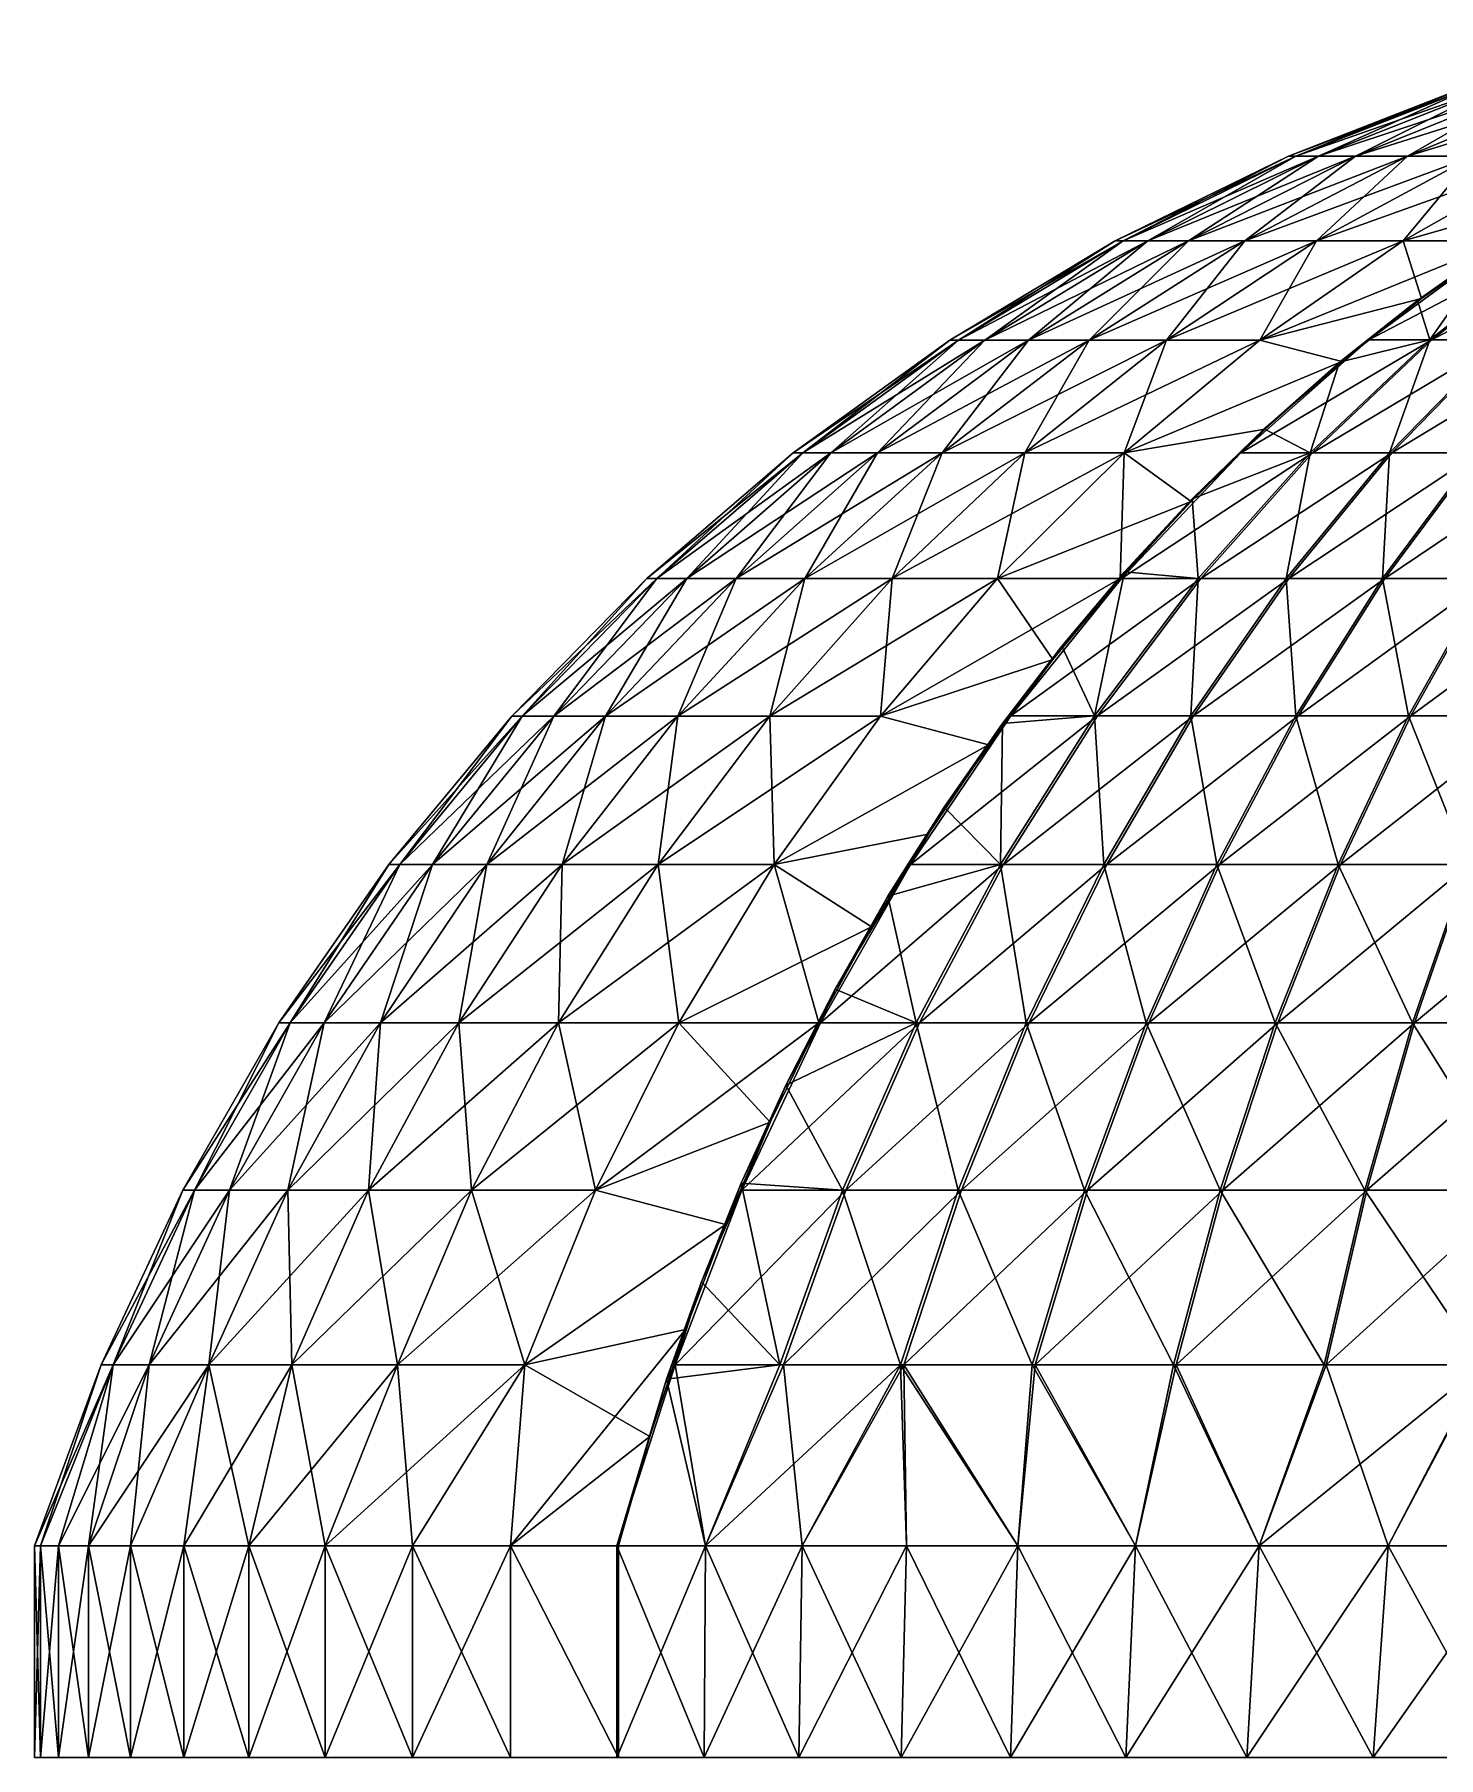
# Model space of a CAD drawing. Header units: millimetres. Extents: x -11 to 107, y -29 to 0.
# Drawn here: x -11.29 to -6.68, y -29 to -23.34 of the extents above; entities that cross this region are included whole.
import ezdxf

# ---------------------------------------------------------------- set-up
doc = ezdxf.new("R2010")
doc.units = ezdxf.units.MM
doc.layers.add('001', color=4, linetype='Continuous', lineweight=35)

msp = doc.modelspace()

# ---------------------------------------------------------------- meshes
at = {"layer": '001', "color": 2, "lineweight": 18}
mesh = msp.add_polyface(dxfattribs=at)
corners = [(-5.6101, -23.55, 3.4525), (-5.7886, -23.5081, 2.9498), (-6.3002, -23.7376, 3.2452), (-6.0263, -23.5081, 2.4933), (-5.3926, -23.3381, 2.4801), (-5.5523, -23.3417, 2.1846), (-6.5616, -23.7376, 2.7429), (-6.2233, -23.5081, 2.0178), (-5.6917, -23.3449, 1.8785), (-6.7783, -23.7376, 2.2198), (-6.378, -23.5081, 1.5269), (-5.8125, -23.3477, 1.5553), (-5.9102, -23.35, 1.2249), (-6.9486, -23.7376, 1.6798), (-6.4894, -23.5081, 1.0245), (-5.9844, -23.3517, 0.8883), (-7.0711, -23.7376, 1.127), (-6.5566, -23.5081, 0.5142), (-6.0349, -23.3529, 0.547), (-7.145, -23.7376, 0.5657), (-6.579, -23.5081), (-6.0558, -23.3534, 0.308), (-6.065, -23.3536, 0.0688), (-7.1697, -23.7376), (-6.5566, -23.5081, -0.5142), (-6.0626, -23.3535, -0.1704), (-6.0484, -23.3532, -0.409), (-7.145, -23.7376, -0.5657), (-6.4894, -23.5081, -1.0245), (-6.0227, -23.3526, -0.6466), (-5.9854, -23.3517, -0.8829), (-7.0711, -23.7376, -1.127), (-6.378, -23.5081, -1.5269), (-5.9366, -23.3506, -1.1173), (-5.8763, -23.3492, -1.3495), (-6.9486, -23.7376, -1.6798), (-6.2233, -23.5081, -2.0178), (-5.8051, -23.3475, -1.5773), (-5.7231, -23.3456, -1.8009), (-6.7783, -23.7376, -2.2198), (-6.0263, -23.5081, -2.4933), (-5.6304, -23.3435, -2.0201), (-5.5273, -23.3411, -2.2344), (-6.5616, -23.7376, -2.7429), (-5.7886, -23.5081, -2.9498), (-5.4139, -23.3385, -2.4434), (-6.3002, -23.7376, -3.2452), (-5.6101, -23.55, -3.4525), (-5.9005, -23.6877, -3.6558), (-5.7018, -23.5888, -3.5167)]
mesh.append_faces([[corners[k] for k in face] for face in [(0, 1, 2), (4, 5, 3), (4, 3, 1), (7, 3, 5), (7, 5, 8), (11, 12, 10), (10, 7, 8), (10, 8, 11), (14, 10, 12), (14, 12, 15), (17, 14, 15), (17, 15, 18), (21, 22, 20), (21, 20, 17), (17, 18, 21), (25, 26, 24), (25, 24, 20), (20, 22, 25), (29, 30, 28), (29, 28, 24), (24, 26, 29), (33, 34, 32), (33, 32, 28), (28, 30, 33), (37, 38, 36), (37, 36, 32), (32, 34, 37), (41, 42, 40), (41, 40, 36), (36, 38, 41), (45, 44, 40), (46, 44, 47)]], dxfattribs={"color": 2})
mesh.append_faces([[corners[k] for k in face] for face in [(48, 47, 49)]], dxfattribs={"vtx1": -1, "vtx2": -1, "color": 2})
mesh.append_faces([[corners[k] for k in face] for face in [(2, 1, 3), (6, 3, 7), (9, 7, 10), (13, 10, 14), (16, 14, 17), (19, 17, 20), (23, 20, 24), (27, 24, 28), (31, 28, 32), (35, 32, 36), (39, 36, 40), (43, 40, 44)]], dxfattribs={"vtx2": -1, "color": 2})
mesh = msp.add_polyface(dxfattribs=at)
corners = [(-6.7048, -24.3416, 4.6339), (-6.2886, -24.0158, 4.2842), (-6.4834, -24.0268, 4.064), (-6.4621, -24.0162, 4.0491), (-6.732, -24.2062, 4.238), (-6.7452, -24.2121, 4.2473), (-6.22, -23.8609, 3.8796), (-6.5616, -23.7376, 2.7429), (-6.2233, -23.5081, 2.0178), (-6.7783, -23.7376, 2.2198), (-6.378, -23.5081, 1.5269), (-6.9486, -23.7376, 1.6798), (-6.4894, -23.5081, 1.0245), (-7.0711, -23.7376, 1.127), (-6.5566, -23.5081, 0.5142), (-7.145, -23.7376, 0.5657), (-6.579, -23.5081), (-7.1697, -23.7376), (-6.5566, -23.5081, -0.5142), (-7.145, -23.7376, -0.5657), (-6.4894, -23.5081, -1.0245), (-7.0711, -23.7376, -1.127), (-6.378, -23.5081, -1.5269), (-6.9486, -23.7376, -1.6798), (-6.2233, -23.5081, -2.0178), (-6.7783, -23.7376, -2.2198), (-6.0263, -23.5081, -2.4933), (-6.5616, -23.7376, -2.7429), (-6.3002, -23.7376, 3.2452), (-6.793, -24.0162, 3.5297), (-7.0774, -24.0162, 2.9834), (-7.3131, -24.0162, 2.4145), (-7.4983, -24.0162, 1.8271), (-7.6316, -24.0162, 1.2259), (-7.6316, -24.0162, -1.2259), (-7.4983, -24.0162, -1.8271), (-7.3131, -24.0162, -2.4145), (-7.0774, -24.0162, -2.9834), (-6.3002, -23.7376, -3.2452), (-6.793, -24.0162, -3.5297), (-6.1847, -23.8432, -3.8549), (-6.4621, -24.0162, -4.0491), (-7.2637, -24.3421, 3.8014), (-7.5699, -24.3421, -3.2131), (-7.2637, -24.3421, -3.8014), (-6.732, -24.2062, -4.238), (-6.0845, -24.0158, -4.506), (-6.6978, -24.3416, -4.6422), (-6.2826, -24.0158, -4.2913), (-6.9054, -24.3416, -4.3736), (-6.4613, -24.0158, -4.0602), (-6.7452, -24.2121, -4.2473), (-6.4834, -24.0268, -4.064), (-6.22, -23.8609, -3.8796)]
mesh.append_faces([[corners[k] for k in face] for face in [(0, 1, 2), (28, 29, 3), (40, 41, 39), (40, 39, 38), (4, 3, 29), (4, 29, 42), (44, 39, 41), (44, 41, 45), (51, 52, 50), (50, 52, 53)]], dxfattribs={"color": 2})
mesh.append_faces([[corners[k] for k in face] for face in [(7, 8, 9), (9, 10, 11), (11, 12, 13), (13, 14, 15), (15, 16, 17), (17, 18, 19), (19, 20, 21), (21, 22, 23), (23, 24, 25), (25, 26, 27), (29, 7, 30), (30, 9, 31), (31, 11, 32), (35, 25, 36), (36, 27, 37), (37, 38, 39), (46, 47, 48), (48, 49, 50)]], dxfattribs={"vtx0": -1, "color": 2})
mesh.append_faces([[corners[k] for k in face] for face in [(2, 3, 4), (45, 52, 51), (41, 53, 52)]], dxfattribs={"vtx0": -1, "vtx2": -1, "color": 2})
mesh.append_faces([[corners[k] for k in face] for face in [(5, 2, 4), (2, 6, 3), (45, 41, 52)]], dxfattribs={"vtx1": -1, "vtx2": -1, "color": 2})
mesh.append_faces([[corners[k] for k in face] for face in [(29, 28, 7), (30, 7, 9), (31, 9, 11), (32, 11, 13), (33, 13, 15), (34, 21, 23), (35, 23, 25), (36, 25, 27), (37, 27, 38), (42, 29, 30), (43, 37, 39)]], dxfattribs={"vtx2": -1, "color": 2})
mesh = msp.add_polyface(dxfattribs=at)
corners = [(-7.4861, -24.8643, 4.7661), (-7.4665, -25.1252, 5.2739), (-7.0984, -24.7123, 4.9646), (-7.4892, -24.873, 4.7683), (-7.722, -25.1256, 4.9313), (-7.2497, -24.6335, 4.6006), (-7.2462, -24.6352, 4.5981), (-7.4983, -24.0162, 1.8271), (-7.0711, -23.7376, 1.127), (-7.6316, -24.0162, 1.2259), (-7.145, -23.7376, 0.5657), (-7.7119, -24.0162, 0.6153), (-7.1697, -23.7376), (-7.7388, -24.0162), (-7.145, -23.7376, -0.5657), (-7.7119, -24.0162, -0.6153), (-7.0711, -23.7376, -1.127), (-7.6316, -24.0162, -1.2259), (-6.9486, -23.7376, -1.6798), (-7.4983, -24.0162, -1.8271), (-7.2637, -24.3421, 3.8014), (-7.0774, -24.0162, 2.9834), (-7.5699, -24.3421, 3.2131), (-7.3131, -24.0162, 2.4145), (-7.8238, -24.3421, 2.6003), (-8.0232, -24.3421, 1.9678), (-8.1668, -24.3421, 1.3202), (-8.1668, -24.3421, -1.3202), (-8.0232, -24.3421, -1.9678), (-7.3131, -24.0162, -2.4145), (-7.8238, -24.3421, -2.6003), (-7.0774, -24.0162, -2.9834), (-7.5699, -24.3421, -3.2131), (-6.9935, -24.4127, 4.4212), (-7.7087, -24.7128, 4.0584), (-8.0357, -24.7128, 3.4303), (-8.0357, -24.7128, -3.4303), (-7.2637, -24.3421, -3.8014), (-7.7087, -24.7128, -4.0584), (-6.9935, -24.4127, -4.4212), (-7.2462, -24.6352, -4.5981), (-7.4892, -24.873, -4.7683), (-8.125, -25.1256, -4.2987), (-7.0904, -24.7123, -4.974), (-7.4577, -25.1252, -5.2844), (-7.7184, -25.1252, -4.947), (-7.3255, -24.7123, -4.6699), (-7.4861, -24.8643, -4.7661), (-7.2497, -24.6335, -4.6006), (-7.722, -25.1256, -4.9313)]
mesh.append_faces([[corners[k] for k in face] for face in [(0, 1, 2), (33, 20, 34), (33, 34, 6), (38, 37, 39), (38, 39, 40), (3, 6, 34), (34, 4, 3), (41, 42, 38), (38, 40, 41), (47, 48, 46), (47, 46, 45)]], dxfattribs={"color": 2})
mesh.append_faces([[corners[k] for k in face] for face in [(7, 8, 9), (9, 10, 11), (11, 12, 13), (13, 14, 15), (15, 16, 17), (17, 18, 19), (20, 21, 22), (22, 23, 24), (24, 7, 25), (28, 29, 30), (30, 31, 32), (34, 22, 35), (36, 37, 38), (43, 45, 46)]], dxfattribs={"vtx0": -1, "color": 2})
mesh.append_faces([[corners[k] for k in face] for face in [(0, 3, 4), (5, 6, 3), (41, 48, 47)]], dxfattribs={"vtx0": -1, "vtx2": -1, "color": 2})
mesh.append_faces([[corners[k] for k in face] for face in [(0, 5, 3), (49, 41, 47), (41, 40, 48)]], dxfattribs={"vtx1": -1, "vtx2": -1, "color": 2})
mesh.append_faces([[corners[k] for k in face] for face in [(11, 10, 12), (13, 12, 14), (15, 14, 16), (22, 21, 23), (24, 23, 7), (25, 7, 9), (26, 9, 11), (27, 17, 19), (28, 19, 29), (30, 29, 31), (34, 20, 22), (35, 22, 24), (36, 32, 37), (43, 44, 45)]], dxfattribs={"vtx2": -1, "color": 2})
mesh = msp.add_polyface(dxfattribs=at)
corners = [(-8.0232, -24.3421, 1.9678), (-7.6316, -24.0162, 1.2259), (-8.1668, -24.3421, 1.3202), (-7.7119, -24.0162, 0.6153), (-8.2533, -24.3421, 0.6626), (-7.7388, -24.0162), (-8.2823, -24.3421), (-7.7119, -24.0162, -0.6153), (-8.2533, -24.3421, -0.6626), (-7.6316, -24.0162, -1.2259), (-8.1668, -24.3421, -1.3202), (-7.4983, -24.0162, -1.8271), (-8.0232, -24.3421, -1.9678), (-8.0357, -24.7128, 3.4303), (-7.8238, -24.3421, 2.6003), (-8.3067, -24.7128, 2.7761), (-8.5196, -24.7128, 2.1008), (-8.6729, -24.7128, 1.4095), (-8.7653, -24.7128, 0.7074), (-8.7962, -24.7128), (-8.7653, -24.7128, -0.7074), (-8.6729, -24.7128, -1.4095), (-8.5196, -24.7128, -2.1008), (-7.8238, -24.3421, -2.6003), (-8.3067, -24.7128, -2.7761), (-7.5699, -24.3421, -3.2131), (-8.0357, -24.7128, -3.4303), (-8.125, -25.1256, 4.2987), (-7.7087, -24.7128, 4.0584), (-8.4714, -25.1256, 3.6335), (-8.7584, -25.1256, 2.9405), (-8.9839, -25.1256, 2.2252), (-9.1463, -25.1256, 1.4929), (-9.2442, -25.1256, 0.7493), (-9.2769, -25.1256), (-9.2442, -25.1256, -0.7493), (-9.1463, -25.1256, -1.4929), (-8.9839, -25.1256, -2.2252), (-8.7584, -25.1256, -2.9405), (-8.4714, -25.1256, -3.6335), (-7.7087, -24.7128, -4.0584), (-8.125, -25.1256, -4.2987)]
mesh.append_faces([[corners[k] for k in face] for face in [(0, 1, 2), (2, 3, 4), (4, 5, 6), (6, 7, 8), (8, 9, 10), (10, 11, 12), (13, 14, 15), (15, 0, 16), (16, 2, 17), (17, 4, 18), (18, 6, 19), (19, 8, 20), (20, 10, 21), (21, 12, 22), (22, 23, 24), (24, 25, 26), (35, 21, 36), (36, 22, 37), (37, 24, 38), (38, 26, 39), (39, 40, 41)]], dxfattribs={"vtx0": -1, "color": 2})
mesh.append_faces([[corners[k] for k in face] for face in [(4, 3, 5), (6, 5, 7), (8, 7, 9), (15, 14, 0), (16, 0, 2), (17, 2, 4), (18, 4, 6), (19, 6, 8), (20, 8, 10), (21, 10, 12), (22, 12, 23), (24, 23, 25), (27, 28, 13), (29, 13, 15), (30, 15, 16), (31, 16, 17), (32, 17, 18), (33, 18, 19), (34, 19, 20), (35, 20, 21), (36, 21, 22), (37, 22, 24), (38, 24, 26), (39, 26, 40)]], dxfattribs={"vtx2": -1, "color": 2})
mesh = msp.add_polyface(dxfattribs=at)
corners = [(-6.4741, -24.3416, 4.8852), (-6.2886, -24.0158, 4.2842), (-6.7048, -24.3416, 4.6339), (-6.7452, -24.2121, 4.2473), (-7.0018, -24.4151, 4.427), (-6.4834, -24.0268, 4.064), (-6.5522, -24.7123, 5.5096), (-6.2224, -24.3416, 5.1153), (-6.8372, -24.7123, 5.2491), (-7.0984, -24.7123, 4.9646), (-7.2497, -24.6335, 4.6006), (-6.5205, -25.1252, 6.1385), (-6.2454, -24.7123, 5.7441), (-6.8607, -25.1252, 5.8784), (-7.1768, -25.1252, 5.5894), (-7.4665, -25.1252, 5.2739), (-7.4861, -24.8643, 4.7661), (-6.9935, -24.4127, 4.4212), (-7.2462, -24.6352, 4.5981), (-6.732, -24.2062, 4.238), (-7.2637, -24.3421, 3.8014), (-7.5699, -24.3421, -3.2131), (-6.793, -24.0162, -3.5297), (-7.2637, -24.3421, -3.8014), (-6.732, -24.2062, -4.238), (-6.9935, -24.4127, -4.4212), (-6.2397, -24.7123, -5.7481), (-6.5141, -25.1252, -6.143), (-6.8532, -25.1252, -5.8846), (-6.5454, -24.7123, -5.5152), (-7.1685, -25.1252, -5.5977), (-6.8298, -24.7123, -5.2565), (-7.4577, -25.1252, -5.2844), (-7.0904, -24.7123, -4.974), (-6.2164, -24.3416, -5.1203), (-6.4675, -24.3416, -4.8918), (-6.6978, -24.3416, -4.6422), (-7.3255, -24.7123, -4.6699), (-6.9054, -24.3416, -4.3736), (-7.2497, -24.6335, -4.6006), (-7.0018, -24.4151, -4.427), (-6.0845, -24.0158, -4.506), (-6.2826, -24.0158, -4.2913), (-6.4613, -24.0158, -4.0602), (-6.7452, -24.2121, -4.2473), (-7.2462, -24.6352, -4.5981)]
mesh.append_faces([[corners[k] for k in face] for face in [(3, 4, 2), (2, 5, 3), (9, 2, 4), (9, 4, 10), (9, 10, 16), (20, 17, 19), (24, 25, 23), (38, 37, 39), (38, 39, 40), (43, 38, 44), (38, 40, 44)]], dxfattribs={"color": 2})
mesh.append_faces([[corners[k] for k in face] for face in [(0, 1, 2), (6, 0, 8), (8, 2, 9), (11, 6, 13), (13, 8, 14), (14, 9, 15), (21, 22, 23), (26, 28, 29), (29, 30, 31), (31, 32, 33), (34, 31, 35), (35, 33, 36), (36, 37, 38)]], dxfattribs={"vtx0": -1, "color": 2})
mesh.append_faces([[corners[k] for k in face] for face in [(4, 17, 18), (3, 19, 17), (45, 40, 39), (25, 44, 40)]], dxfattribs={"vtx0": -1, "vtx2": -1, "color": 2})
mesh.append_faces([[corners[k] for k in face] for face in [(10, 4, 18), (4, 3, 17), (45, 25, 40), (25, 24, 44)]], dxfattribs={"vtx1": -1, "vtx2": -1, "color": 2})
mesh.append_faces([[corners[k] for k in face] for face in [(6, 7, 0), (8, 0, 2), (11, 12, 6), (13, 6, 8), (14, 8, 9), (26, 27, 28), (29, 28, 30), (31, 30, 32), (34, 29, 31), (35, 31, 33), (36, 33, 37), (41, 35, 36), (42, 36, 38)]], dxfattribs={"vtx2": -1, "color": 2})
mesh = msp.add_polyface(dxfattribs=at)
corners = [(-9.2442, -25.1256, 0.7493), (-8.7962, -24.7128), (-9.2769, -25.1256), (-8.7653, -24.7128, -0.7074), (-9.2442, -25.1256, -0.7493), (-9.1756, -25.5777, 3.0924), (-8.9839, -25.1256, 2.2252), (-9.4128, -25.5777, 2.3401), (-9.1463, -25.1256, 1.4929), (-9.5835, -25.5777, 1.57), (-9.6865, -25.5777, 0.788), (-9.7209, -25.5777), (-9.6865, -25.5777, -0.788), (-9.1463, -25.1256, -1.4929), (-9.5835, -25.5777, -1.57), (-8.9839, -25.1256, -2.2252), (-9.4128, -25.5777, -2.3401), (-8.7584, -25.1256, -2.9405), (-9.1756, -25.5777, -3.0924), (-9.24, -26.0658, 3.9919), (-8.8738, -25.5777, 3.8211), (-9.5554, -26.0658, 3.2306), (-9.8031, -26.0658, 2.4447), (-9.9815, -26.0658, 1.6402), (-10.0891, -26.0658, 0.8232), (-10.125, -26.0658), (-10.0891, -26.0658, -0.8232), (-9.9815, -26.0658, -1.6402), (-9.8031, -26.0658, -2.4447), (-9.5554, -26.0658, -3.2306), (-8.8738, -25.5777, -3.8211), (-9.24, -26.0658, -3.9919), (-10.1522, -26.5863, 2.5382), (-10.3374, -26.5863, 1.703), (-10.449, -26.5863, 0.8547), (-10.4863, -26.5863), (-10.449, -26.5863, -0.8547), (-10.3374, -26.5863, -1.703), (-10.1522, -26.5863, -2.5382), (-9.8949, -26.5863, -3.3542), (-9.5675, -26.5863, -4.1446), (-8.8595, -26.0658, -4.7228)]
mesh.append_faces([[corners[k] for k in face] for face in [(0, 1, 2), (2, 3, 4), (5, 6, 7), (7, 8, 9), (9, 0, 10), (10, 2, 11), (11, 4, 12), (12, 13, 14), (14, 15, 16), (16, 17, 18), (19, 5, 21), (21, 7, 22), (22, 9, 23), (23, 10, 24), (24, 11, 25), (25, 12, 26), (26, 14, 27), (27, 16, 28), (28, 18, 29), (29, 30, 31)]], dxfattribs={"vtx0": -1, "color": 2})
mesh.append_faces([[corners[k] for k in face] for face in [(7, 6, 8), (9, 8, 0), (10, 0, 2), (11, 2, 4), (12, 4, 13), (14, 13, 15), (19, 20, 5), (21, 5, 7), (22, 7, 9), (23, 9, 10), (24, 10, 11), (25, 11, 12), (26, 12, 14), (27, 14, 16), (28, 16, 18), (29, 18, 30), (32, 22, 23), (33, 23, 24), (34, 24, 25), (35, 25, 26), (36, 26, 27), (37, 27, 28), (38, 28, 29), (39, 29, 31), (40, 31, 41)]], dxfattribs={"vtx2": -1, "color": 2})
mesh = msp.add_polyface(dxfattribs=at)
corners = [(-8.301, -25.8773, 5.3367), (-8.4852, -26.1692, 5.4657), (-8.1159, -26.0654, 5.8197), (-8.1094, -25.6026, 5.2025), (-8.3533, -25.9655, 5.3733), (-8.5395, -26.2703, 5.5037), (-8.1546, -25.6726, 5.2342), (-8.125, -25.1256, 4.2987), (-8.0357, -24.7128, 3.4303), (-8.4714, -25.1256, 3.6335), (-8.3067, -24.7128, 2.7761), (-8.7584, -25.1256, 2.9405), (-8.5196, -24.7128, 2.1008), (-8.9839, -25.1256, 2.2252), (-8.6729, -24.7128, 1.4095), (-9.1463, -25.1256, 1.4929), (-8.7653, -24.7128, 0.7074), (-9.2442, -25.1256, 0.7493), (-7.944, -25.3924, 5.0868), (-8.5095, -25.5777, 4.5207), (-8.8738, -25.5777, 3.8211), (-9.1756, -25.5777, 3.0924), (-9.4128, -25.5777, -2.3401), (-8.9839, -25.1256, -2.2252), (-8.7584, -25.1256, -2.9405), (-9.1756, -25.5777, -3.0924), (-8.4714, -25.1256, -3.6335), (-8.8738, -25.5777, -3.8211), (-8.125, -25.1256, -4.2987), (-8.5095, -25.5777, -4.5207), (-7.944, -25.3924, -5.0868), (-8.1546, -25.6726, -5.2342), (-7.722, -25.1256, -4.9313), (-8.8595, -26.0658, 4.7228), (-9.24, -26.0658, 3.9919), (-9.24, -26.0658, -3.9919), (-8.8595, -26.0658, -4.7228), (-8.3533, -25.9655, -5.3733), (-8.5395, -26.2703, -5.5037), (-8.1056, -26.0654, -5.8319), (-8.7069, -26.586, -5.6444), (-8.4116, -26.0654, -5.436), (-8.6592, -26.4749, -5.5875), (-8.4852, -26.1692, -5.4657), (-7.7969, -25.5773, -5.571), (-8.0813, -25.5773, -5.203), (-8.301, -25.8773, -5.3367), (-8.1094, -25.6026, -5.2025)]
mesh.append_faces([[corners[k] for k in face] for face in [(0, 1, 2), (2, 3, 0), (18, 7, 19), (19, 6, 18), (30, 31, 29), (29, 28, 32), (6, 19, 33), (6, 33, 4), (36, 29, 31), (36, 31, 37), (5, 4, 33), (36, 37, 38), (41, 42, 43), (46, 47, 45), (45, 41, 46), (41, 43, 46)]], dxfattribs={"color": 2})
mesh.append_faces([[corners[k] for k in face] for face in [(7, 8, 9), (9, 10, 11), (11, 12, 13), (13, 14, 15), (15, 16, 17), (19, 9, 20), (20, 11, 21), (25, 26, 27), (27, 28, 29), (33, 20, 34), (35, 29, 36), (39, 40, 41), (44, 41, 45)]], dxfattribs={"vtx0": -1, "color": 2})
mesh.append_faces([[corners[k] for k in face] for face in [(37, 46, 43), (43, 38, 37), (31, 47, 46), (46, 37, 31)]], dxfattribs={"vtx0": -1, "vtx2": -1, "color": 2})
mesh.append_faces([[corners[k] for k in face] for face in [(1, 0, 4), (4, 5, 1), (0, 3, 6), (6, 4, 0)]], dxfattribs={"vtx1": -1, "vtx2": -1, "color": 2})
mesh.append_faces([[corners[k] for k in face] for face in [(19, 7, 9), (20, 9, 11), (21, 11, 13), (22, 23, 24), (25, 24, 26), (27, 26, 28), (33, 19, 20), (35, 27, 29), (44, 39, 41)]], dxfattribs={"vtx2": -1, "color": 2})
mesh = msp.add_polyface(dxfattribs=at)
corners = [(-7.4861, -24.8643, 4.7661), (-7.7082, -25.1038, 4.9216), (-7.4665, -25.1252, 5.2739), (-5.965, -25.5773, 6.9677), (-6.1588, -25.1252, 6.3679), (-6.38, -25.5773, 6.753), (-6.5205, -25.1252, 6.1385), (-6.7745, -25.5773, 6.5028), (-6.8607, -25.1252, 5.8784), (-7.1456, -25.5773, 6.219), (-7.1768, -25.1252, 5.5894), (-7.4905, -25.5773, 5.9038), (-7.8065, -25.5773, 5.5596), (-7.9138, -25.3478, 5.0656), (-8.1094, -25.6026, 5.2025), (-6.5813, -26.0654, 7.1035), (-7.0057, -26.0654, 6.8343), (-7.405, -26.0654, 6.529), (-7.776, -26.0654, 6.19), (-7.944, -25.3924, 5.0868), (-8.1546, -25.6726, 5.2342), (-7.722, -25.1256, 4.9313), (-7.7087, -24.7128, 4.0584), (-8.125, -25.1256, 4.2987), (-7.4892, -24.873, -4.7683), (-7.722, -25.1256, -4.9313), (-8.125, -25.1256, -4.2987), (-8.5095, -25.5777, -4.5207), (-7.944, -25.3924, -5.0868), (-6.1537, -25.1252, -6.3708), (-6.3744, -25.5773, -6.7562), (-6.7675, -25.5773, -6.5076), (-6.5141, -25.1252, -6.143), (-7.1375, -25.5773, -6.2258), (-6.8532, -25.1252, -5.8846), (-7.4815, -25.5773, -5.9128), (-7.1685, -25.1252, -5.5977), (-7.7969, -25.5773, -5.571), (-7.4577, -25.1252, -5.2844), (-8.0813, -25.5773, -5.203), (-7.7184, -25.1252, -4.947), (-7.9138, -25.3478, -5.0656), (-7.7082, -25.1038, -4.9216), (-8.1094, -25.6026, -5.2025), (-7.4861, -24.8643, -4.7661), (-8.1546, -25.6726, -5.2342)]
mesh.append_faces([[corners[k] for k in face] for face in [(0, 1, 2), (13, 14, 12), (12, 2, 1), (12, 1, 13), (22, 23, 21), (24, 25, 26), (19, 21, 23), (27, 25, 28), (41, 42, 40), (40, 39, 41), (39, 43, 41), (40, 42, 44)]], dxfattribs={"color": 2})
mesh.append_faces([[corners[k] for k in face] for face in [(3, 4, 5), (5, 6, 7), (7, 8, 9), (9, 10, 11), (11, 2, 12), (29, 31, 32), (32, 33, 34), (34, 35, 36), (36, 37, 38), (38, 39, 40)]], dxfattribs={"vtx0": -1, "color": 2})
mesh.append_faces([[corners[k] for k in face] for face in [(1, 21, 19), (28, 41, 43), (43, 45, 28), (28, 42, 41), (25, 44, 42)]], dxfattribs={"vtx0": -1, "vtx2": -1, "color": 2})
mesh.append_faces([[corners[k] for k in face] for face in [(14, 13, 19), (19, 20, 14), (13, 1, 19), (1, 0, 21), (28, 25, 42)]], dxfattribs={"vtx1": -1, "vtx2": -1, "color": 2})
mesh.append_faces([[corners[k] for k in face] for face in [(5, 4, 6), (7, 6, 8), (9, 8, 10), (11, 10, 2), (15, 5, 7), (16, 7, 9), (17, 9, 11), (18, 11, 12), (29, 30, 31), (32, 31, 33), (34, 33, 35), (36, 35, 37), (38, 37, 39)]], dxfattribs={"vtx2": -1, "color": 2})
mesh = msp.add_polyface(dxfattribs=at)
corners = [(-6.1348, -26.0654, 7.3345), (-5.965, -25.5773, 6.9677), (-6.38, -25.5773, 6.753), (-6.5813, -26.0654, 7.1035), (-6.7745, -25.5773, 6.5028), (-7.0057, -26.0654, 6.8343), (-7.1456, -25.5773, 6.219), (-7.405, -26.0654, 6.529), (-7.4905, -25.5773, 5.9038), (-7.776, -26.0654, 6.19), (-7.8065, -25.5773, 5.5596), (-8.1159, -26.0654, 5.8197), (-8.1094, -25.6026, 5.2025), (-6.2867, -26.586, 7.6625), (-6.7613, -26.586, 7.4169), (-7.2125, -26.586, 7.1308), (-7.6369, -26.586, 6.8063), (-8.0313, -26.586, 6.4458), (-6.4195, -27.1354, 7.9493), (-6.9186, -27.1354, 7.691), (-7.3933, -27.1354, 7.39), (-7.8397, -27.1354, 7.0487), (-8.2546, -27.1354, 6.6695), (-5.7902, -26.586, -7.8663), (-6.4149, -27.1354, -7.9514), (-6.2823, -26.586, -7.6645), (-6.912, -27.1354, -7.6948), (-6.7549, -26.586, -7.4206), (-7.3849, -27.1354, -7.3959), (-7.2045, -26.586, -7.1364), (-7.8299, -27.1354, -7.0569), (-7.6276, -26.586, -6.814), (-8.2437, -27.1354, -6.6803), (-8.021, -26.586, -6.4561), (-6.1307, -26.0654, -7.3364), (-6.5753, -26.0654, -7.1069), (-6.9982, -26.0654, -6.8396), (-7.3962, -26.0654, -6.5364), (-7.7663, -26.0654, -6.1996), (-8.3817, -26.586, -6.0652), (-5.9611, -25.5773, -6.9695), (-6.3744, -25.5773, -6.7562), (-6.7675, -25.5773, -6.5076), (-7.1375, -25.5773, -6.2258), (-7.4815, -25.5773, -5.9128), (-8.1056, -26.0654, -5.8319), (-7.7969, -25.5773, -5.571)]
mesh.append_faces([[corners[k] for k in face] for face in [(11, 10, 12)]], dxfattribs={"color": 2})
mesh.append_faces([[corners[k] for k in face] for face in [(0, 2, 3), (3, 4, 5), (5, 6, 7), (7, 8, 9), (9, 10, 11), (13, 3, 14), (14, 5, 15), (15, 7, 16), (16, 9, 17), (21, 17, 22), (23, 24, 25), (25, 26, 27), (27, 28, 29), (29, 30, 31), (31, 32, 33), (34, 27, 35), (35, 29, 36), (36, 31, 37), (37, 33, 38), (40, 35, 41), (41, 36, 42), (42, 37, 43), (43, 38, 44), (44, 45, 46)]], dxfattribs={"vtx0": -1, "color": 2})
mesh.append_faces([[corners[k] for k in face] for face in [(0, 1, 2), (13, 0, 3), (14, 3, 5), (15, 5, 7), (16, 7, 9), (17, 9, 11), (18, 13, 14), (19, 14, 15), (20, 15, 16), (21, 16, 17), (34, 25, 27), (35, 27, 29), (36, 29, 31), (37, 31, 33), (38, 33, 39), (40, 34, 35), (41, 35, 36), (42, 36, 37), (43, 37, 38), (44, 38, 45)]], dxfattribs={"vtx2": -1, "color": 2})
mesh = msp.add_polyface(dxfattribs=at)
corners = [(-9.1725, -26.5863, 4.9035), (-9.24, -26.0658, 3.9919), (-9.5675, -26.5863, 4.1446), (-9.5554, -26.0658, 3.2306), (-9.8949, -26.5863, 3.3542), (-9.8031, -26.0658, 2.4447), (-10.1522, -26.5863, 2.5382), (-9.9815, -26.0658, 1.6402), (-10.3374, -26.5863, 1.703), (-10.0891, -26.0658, 0.8232), (-10.449, -26.5863, 0.8547), (-10.125, -26.0658), (-10.4863, -26.5863), (-10.0891, -26.0658, -0.8232), (-10.449, -26.5863, -0.8547), (-9.9815, -26.0658, -1.6402), (-10.3374, -26.5863, -1.703), (-9.8031, -26.0658, -2.4447), (-10.1522, -26.5863, -2.5382), (-9.5554, -26.0658, -3.2306), (-9.8949, -26.5863, -3.3542), (-9.24, -26.0658, -3.9919), (-9.5675, -26.5863, -4.1446), (-8.8595, -26.0658, -4.7228), (-9.1725, -26.5863, -4.9035), (-8.8727, -26.9127, 5.737), (-9.4461, -27.1356, 5.0615), (-9.0187, -27.2485, 5.8393), (-9.8539, -27.1356, 4.2781), (-10.1918, -27.1356, 3.4622), (-10.4574, -27.1356, 2.62), (-10.6485, -27.1356, 1.7578), (-10.7638, -27.1356, 0.8823), (-10.8023, -27.1356), (-10.7638, -27.1356, -0.8823), (-10.6485, -27.1356, -1.7578), (-10.4574, -27.1356, -2.62), (-10.1918, -27.1356, -3.4622), (-9.8539, -27.1356, -4.2781), (-9.4461, -27.1356, -5.0615), (-8.8727, -26.9127, -5.737), (-9.0187, -27.2485, -5.8393), (-8.7128, -26.5863, -5.625), (-10.7166, -27.7096, -2.6895), (-10.444, -27.7096, -3.554), (-10.0971, -27.7096, -4.3915)]
mesh.append_faces([[corners[k] for k in face] for face in [(25, 0, 26), (26, 27, 25), (40, 41, 39), (39, 24, 42)]], dxfattribs={"color": 2})
mesh.append_faces([[corners[k] for k in face] for face in [(0, 1, 2), (2, 3, 4), (4, 5, 6), (6, 7, 8), (8, 9, 10), (10, 11, 12), (12, 13, 14), (14, 15, 16), (16, 17, 18), (18, 19, 20), (20, 21, 22), (22, 23, 24), (26, 2, 28), (28, 4, 29), (29, 6, 30), (30, 8, 31), (31, 10, 32), (32, 12, 33), (33, 14, 34), (34, 16, 35), (35, 18, 36), (36, 20, 37), (37, 22, 38), (38, 24, 39)]], dxfattribs={"vtx0": -1, "color": 2})
mesh.append_faces([[corners[k] for k in face] for face in [(2, 1, 3), (4, 3, 5), (26, 0, 2), (28, 2, 4), (29, 4, 6), (30, 6, 8), (31, 8, 10), (32, 10, 12), (33, 12, 14), (34, 14, 16), (35, 16, 18), (36, 18, 20), (37, 20, 22), (38, 22, 24), (43, 36, 37), (44, 37, 38), (45, 38, 39)]], dxfattribs={"vtx2": -1, "color": 2})
mesh = msp.add_polyface(dxfattribs=at)
corners = [(-8.0313, -26.586, 6.4458), (-8.1159, -26.0654, 5.8197), (-8.3926, -26.586, 6.0522), (-8.4852, -26.1692, 5.4657), (-8.6592, -26.4749, 5.5875), (-8.2546, -27.1354, 6.6695), (-8.6346, -27.1354, 6.2555), (-8.8205, -26.7909, 5.7004), (-8.9673, -27.1129, 5.8032), (-8.4441, -27.7095, 6.8595), (-8.8401, -27.7095, 6.4282), (-9.0982, -27.4364, 5.8949), (-9.0187, -27.2485, 5.8393), (-8.8727, -26.9127, 5.737), (-8.7128, -26.5863, 5.625), (-8.5395, -26.2703, 5.5037), (-8.8595, -26.0658, 4.7228), (-9.1725, -26.5863, 4.9035), (-9.24, -26.0658, 3.9919), (-8.5395, -26.2703, -5.5037), (-8.7128, -26.5863, -5.625), (-9.1725, -26.5863, -4.9035), (-8.8595, -26.0658, -4.7228), (-9.4461, -27.1356, -5.0615), (-8.8727, -26.9127, -5.737), (-7.8299, -27.1354, -7.0569), (-8.4328, -27.7095, -6.8708), (-8.2437, -27.1354, -6.6803), (-8.8281, -27.7095, -6.4424), (-8.6231, -27.1354, -6.2692), (-9.1845, -27.7095, -5.9813), (-8.9652, -27.1354, -5.8266), (-9.0982, -27.4364, -5.8949), (-8.9673, -27.1129, -5.8032), (-8.021, -26.586, -6.4561), (-8.3817, -26.586, -6.0652), (-8.7069, -26.586, -5.6444), (-8.8205, -26.7909, -5.7004), (-8.6592, -26.4749, -5.5875), (-7.7663, -26.0654, -6.1996), (-8.1056, -26.0654, -5.8319), (-8.4116, -26.0654, -5.436), (-9.0187, -27.2485, -5.8393), (-8.4852, -26.1692, -5.4657)]
mesh.append_faces([[corners[k] for k in face] for face in [(2, 1, 3), (2, 3, 4), (7, 8, 6), (7, 6, 2), (2, 4, 7), (10, 6, 8), (16, 17, 14), (16, 14, 15), (19, 20, 21), (19, 21, 22), (13, 14, 17), (23, 20, 24), (32, 33, 31), (37, 38, 36), (37, 36, 31), (31, 33, 37), (41, 36, 38)]], dxfattribs={"color": 2})
mesh.append_faces([[corners[k] for k in face] for face in [(0, 1, 2), (5, 2, 6), (25, 26, 27), (27, 28, 29), (29, 30, 31), (34, 29, 35), (35, 31, 36), (39, 35, 40)]], dxfattribs={"vtx0": -1, "color": 2})
mesh.append_faces([[corners[k] for k in face] for face in [(42, 33, 32), (24, 37, 33), (33, 42, 24), (20, 38, 37), (37, 24, 20), (19, 43, 38), (38, 20, 19)]], dxfattribs={"vtx0": -1, "vtx2": -1, "color": 2})
mesh.append_faces([[corners[k] for k in face] for face in [(11, 8, 12), (8, 7, 13), (13, 12, 8), (7, 4, 14), (14, 13, 7), (4, 3, 15), (15, 14, 4)]], dxfattribs={"vtx1": -1, "vtx2": -1, "color": 2})
mesh.append_faces([[corners[k] for k in face] for face in [(5, 0, 2), (9, 5, 6), (17, 16, 18), (34, 27, 29), (35, 29, 31), (40, 35, 36)]], dxfattribs={"vtx2": -1, "color": 2})
mesh = msp.add_polyface(dxfattribs=at)
corners = [(-6.9186, -27.1354, 7.691), (-7.2125, -26.586, 7.1308), (-7.3933, -27.1354, 7.39), (-7.6369, -26.586, 6.8063), (-7.8397, -27.1354, 7.0487), (-7.0523, -27.7095, 7.9237), (-7.5468, -27.7095, 7.6102), (-8.0119, -27.7095, 7.2545), (-8.2546, -27.1354, 6.6695), (-6.5323, -27.7095, 8.1928), (-7.2657, -28.3043, 8.0523), (-6.8419, -28.3043, 8.2859), (-7.6719, -28.3043, 7.7896), (-8.0588, -28.3043, 7.4992), (-6.8905, -29, -8.261), (-7.3057, -29, -8.0282), (-7.2657, -28.3043, -8.0523), (-6.8419, -28.3043, -8.2859), (-7.7038, -29, -7.7673), (-7.6719, -28.3043, -7.7896), (-8.083, -29, -7.4795), (-8.0588, -28.3043, -7.4992), (-7.0454, -27.7095, -7.9277), (-6.912, -27.1354, -7.6948), (-7.5381, -27.7095, -7.6163), (-7.3849, -27.1354, -7.3959), (-8.0017, -27.7095, -7.2631), (-7.8299, -27.1354, -7.0569), (-6.7549, -26.586, -7.4206), (-7.2045, -26.586, -7.1364), (-7.6276, -26.586, -6.814), (-8.2437, -27.1354, -6.6803), (-8.083, -29, 7.4795), (-7.7038, -29, 7.7673), (-7.3057, -29, 8.0282), (-6.8905, -29, 8.261), (-9.7259, -29, 5.5437), (-5.5628, -29, 8.7808), (-9.3706, -29, -6.0856), (-9.0895, -29, -6.4696), (-8.7775, -29, -6.8291), (-8.4415, -29, -7.1663)]
mesh.append_faces([[corners[k] for k in face] for face in [(9, 5, 10), (9, 10, 11), (10, 5, 6), (10, 6, 12), (12, 6, 7), (12, 7, 13), (14, 15, 16), (14, 16, 17), (16, 15, 18), (16, 18, 19), (19, 18, 20), (19, 20, 21), (17, 16, 22), (24, 22, 16), (24, 16, 19), (26, 24, 19), (26, 19, 21), (13, 32, 33), (13, 33, 12), (12, 33, 34), (12, 34, 10), (11, 10, 34), (11, 34, 35)]], dxfattribs={"color": 2})
mesh.append_faces([[corners[k] for k in face] for face in [(0, 1, 2), (2, 3, 4), (5, 2, 6), (6, 4, 7), (23, 24, 25), (25, 26, 27)]], dxfattribs={"vtx0": -1, "color": 2})
mesh.append_faces([[corners[k] for k in face] for face in [(32, 36, 37), (38, 39, 37)]], dxfattribs={"vtx0": -1, "vtx1": -1, "vtx2": -1, "color": 2})
mesh.append_faces([[corners[k] for k in face] for face in [(33, 32, 37), (39, 40, 37), (40, 41, 37), (41, 20, 37), (20, 18, 37), (18, 15, 37)]], dxfattribs={"vtx1": -1, "vtx2": -1, "color": 2})
mesh.append_faces([[corners[k] for k in face] for face in [(5, 0, 2), (6, 2, 4), (7, 4, 8), (23, 22, 24), (25, 24, 26), (28, 23, 25), (29, 25, 27), (30, 27, 31)]], dxfattribs={"vtx2": -1, "color": 2})
mesh = msp.add_polyface(dxfattribs=at)
corners = [(-5.8997, -27.1354, 8.1628), (-6.2867, -26.586, 7.6625), (-6.4195, -27.1354, 7.9493), (-6.7613, -26.586, 7.4169), (-6.9186, -27.1354, 7.691), (-5.3816, -27.2783, 8.4001), (-5.9907, -27.7095, 8.4153), (-6.5323, -27.7095, 8.1928), (-7.0523, -27.7095, 7.9237), (-5.4566, -27.9556, 8.6838), (-5.4212, -27.6134, 8.55), (-5.9507, -28.3043, 8.6612), (-5.4876, -28.3043, 8.8011), (-6.4029, -28.3043, 8.4891), (-6.8419, -28.3043, 8.2859), (-5.5628, -29, -8.7808), (-6.0169, -29, -8.6382), (-5.9507, -28.3043, -8.6612), (-5.4876, -28.3043, -8.8011), (-6.4602, -29, -8.4647), (-6.4029, -28.3043, -8.4891), (-6.8419, -28.3043, -8.2859), (-6.8905, -29, -8.261), (-5.4566, -27.9556, -8.6838), (-5.9882, -27.7095, -8.4162), (-5.4212, -27.6134, -8.55), (-5.8973, -27.1354, -8.1637), (-6.5274, -27.7095, -8.195), (-6.4149, -27.1354, -7.9514), (-7.0454, -27.7095, -7.9277), (-6.912, -27.1354, -7.6948), (-5.7902, -26.586, -7.8663), (-6.2823, -26.586, -7.6645), (-6.8905, -29, 8.261), (-6.4602, -29, 8.4647), (-6.0169, -29, 8.6382), (-5.5628, -29, 8.7808), (-7.3057, -29, 8.0282), (-7.7038, -29, 7.7673), (-7.3057, -29, -8.0282)]
mesh.append_faces([[corners[k] for k in face] for face in [(5, 0, 6), (9, 10, 6), (9, 6, 11), (11, 12, 9), (11, 6, 7), (11, 7, 13), (14, 13, 7), (15, 16, 17), (15, 17, 18), (17, 16, 19), (17, 19, 20), (21, 20, 19), (21, 19, 22), (23, 18, 17), (17, 24, 25), (25, 24, 26), (27, 24, 17), (27, 17, 20), (21, 29, 27), (27, 20, 21), (33, 34, 13), (33, 13, 14), (13, 34, 35), (13, 35, 11), (12, 11, 35), (12, 35, 36)]], dxfattribs={"color": 2})
mesh.append_faces([[corners[k] for k in face] for face in [(0, 1, 2), (2, 3, 4), (6, 2, 7), (7, 4, 8), (26, 27, 28), (28, 29, 30)]], dxfattribs={"vtx0": -1, "color": 2})
mesh.append_faces([[corners[k] for k in face] for face in [(34, 33, 36), (33, 37, 36), (37, 38, 36), (39, 22, 36), (22, 19, 36), (19, 16, 36)]], dxfattribs={"vtx1": -1, "vtx2": -1, "color": 2})
mesh.append_faces([[corners[k] for k in face] for face in [(6, 0, 2), (7, 2, 4), (26, 24, 27), (28, 27, 29), (31, 26, 28), (32, 28, 30), (36, 35, 34)]], dxfattribs={"vtx2": -1, "color": 2})
mesh = msp.add_polyface(dxfattribs=at)
corners = [(-8.0119, -27.7095, 7.2545), (-8.2546, -27.1354, 6.6695), (-8.4441, -27.7095, 6.8595), (-8.6346, -27.1354, 6.2555), (-8.8401, -27.7095, 6.4282), (-9.0982, -27.4364, 5.8949), (-9.2126, -27.7564, 5.975), (-8.9673, -27.1129, 5.8032), (-8.0588, -28.3043, 7.4992), (-8.4244, -28.3043, 7.1823), (-8.7669, -28.3043, 6.8405), (-9.0846, -28.3043, 6.4756), (-9.3759, -28.3043, 6.0894), (-9.268, -27.9453, 6.0138), (-9.3706, -28.3043, 6.0856), (-9.1507, -27.593, 5.9316), (-9.0187, -27.2485, 5.8393), (-9.4461, -27.1356, 5.0615), (-9.6785, -27.7096, 5.1956), (-9.6785, -27.7096, -5.1956), (-9.4461, -27.1356, -5.0615), (-9.0187, -27.2485, -5.8393), (-9.1507, -27.593, -5.9316), (-9.7259, -28.3043, 5.5437), (-9.268, -27.9453, -6.0138), (-9.3706, -28.3043, -6.0856), (-9.7259, -28.3043, -5.5437), (-7.8299, -27.1354, -7.0569), (-8.0017, -27.7095, -7.2631), (-8.4328, -27.7095, -6.8708), (-8.0588, -28.3043, -7.4992), (-8.4244, -28.3043, -7.1823), (-8.2437, -27.1354, -6.6803), (-8.8281, -27.7095, -6.4424), (-8.7669, -28.3043, -6.8405), (-9.0846, -28.3043, -6.4756), (-8.6231, -27.1354, -6.2692), (-9.1845, -27.7095, -5.9813), (-9.3759, -28.3043, -6.0894), (-8.9652, -27.1354, -5.8266), (-9.0982, -27.4364, -5.8949), (-9.2126, -27.7564, -5.975), (-9.3706, -29, -6.0856), (-9.3706, -29, 6.0856)]
mesh.append_faces([[corners[k] for k in face] for face in [(5, 6, 4), (4, 7, 5), (8, 0, 2), (8, 2, 9), (10, 9, 2), (2, 4, 11), (2, 11, 10), (11, 4, 6), (11, 6, 12), (16, 17, 18), (16, 18, 15), (19, 20, 21), (19, 21, 22), (13, 15, 18), (23, 14, 13), (24, 25, 26), (26, 19, 22), (26, 22, 24), (29, 28, 30), (29, 30, 31), (34, 35, 33), (34, 33, 29), (29, 31, 34), (37, 33, 35), (37, 35, 38), (39, 37, 40), (37, 41, 40), (41, 37, 38)]], dxfattribs={"color": 2})
mesh.append_faces([[corners[k] for k in face] for face in [(0, 1, 2), (2, 3, 4), (42, 26, 25), (23, 43, 14)]], dxfattribs={"vtx0": -1, "color": 2})
mesh.append_faces([[corners[k] for k in face] for face in [(6, 15, 13), (24, 41, 38), (38, 25, 24), (22, 40, 41), (40, 22, 21)]], dxfattribs={"vtx0": -1, "vtx2": -1, "color": 2})
mesh.append_faces([[corners[k] for k in face] for face in [(12, 6, 13), (13, 14, 12), (6, 5, 15), (16, 15, 5), (24, 22, 41)]], dxfattribs={"vtx1": -1, "vtx2": -1, "color": 2})
mesh.append_faces([[corners[k] for k in face] for face in [(27, 28, 29), (32, 29, 33), (36, 33, 37)]], dxfattribs={"vtx2": -1, "color": 2})
mesh = msp.add_polyface(dxfattribs=at)
corners = [(-10.7166, -27.7096, 2.6895), (-10.6485, -27.1356, 1.7578), (-10.9128, -27.7096, 1.8044), (-10.7638, -27.1356, 0.8823), (-11.0311, -27.7096, 0.9057), (-10.8023, -27.1356), (-11.0706, -27.7096), (-10.7638, -27.1356, -0.8823), (-11.0311, -27.7096, -0.9057), (-10.6485, -27.1356, -1.7578), (-10.9128, -27.7096, -1.8044), (-10.9742, -28.3043, 2.5668), (-10.7983, -28.3043, 3.1905), (-11.1117, -28.3043, 1.9335), (-11.2103, -28.3043, 1.293), (-11.2696, -28.3043, 0.6477), (-11.2894, -28.3043), (-11.2696, -28.3043, -0.6477), (-11.2103, -28.3043, -1.293), (-11.1117, -28.3043, -1.9335), (-10.7166, -27.7096, -2.6895), (-10.9742, -28.3043, -2.5668), (-10.7983, -28.3043, -3.1905), (-10.7983, -29, -3.1905), (-10.9742, -29, -2.5668), (-11.1117, -29, -1.9335), (-11.2103, -29, -1.293), (-11.2696, -29, -0.6477), (-11.2894, -29), (-11.2696, -29, 0.6477), (-11.2103, -29, 1.293), (-11.1117, -29, 1.9335), (-10.9742, -29, 2.5668), (-10.7983, -29, 3.1905)]
mesh.append_faces([[corners[k] for k in face] for face in [(0, 11, 12), (11, 0, 2), (11, 2, 13), (14, 13, 2), (14, 2, 4), (4, 15, 14), (15, 4, 6), (15, 6, 16), (16, 6, 8), (16, 8, 17), (18, 17, 8), (8, 10, 19), (8, 19, 18), (19, 10, 20), (19, 20, 21), (22, 21, 20)]], dxfattribs={"color": 2})
mesh.append_faces([[corners[k] for k in face] for face in [(0, 1, 2), (2, 3, 4), (4, 5, 6), (6, 7, 8), (8, 9, 10), (23, 21, 22), (21, 25, 19), (26, 17, 18), (18, 25, 26), (17, 28, 16), (16, 29, 15), (30, 13, 14), (14, 29, 30), (13, 32, 11), (12, 32, 33)]], dxfattribs={"vtx0": -1, "color": 2})
mesh.append_faces([[corners[k] for k in face] for face in [(2, 1, 3), (4, 3, 5), (6, 5, 7), (8, 7, 9), (23, 24, 21), (21, 24, 25), (26, 27, 17), (18, 19, 25), (17, 27, 28), (16, 28, 29), (30, 31, 13), (14, 15, 29), (13, 31, 32), (12, 11, 32)]], dxfattribs={"vtx2": -1, "color": 2})
mesh = msp.add_polyface(dxfattribs=at)
corners = [(-9.6785, -27.7096, 5.1956), (-9.4461, -27.1356, 5.0615), (-9.8539, -27.1356, 4.2781), (-10.0971, -27.7096, 4.3915), (-10.1918, -27.1356, 3.4622), (-10.444, -27.7096, 3.554), (-10.4574, -27.1356, 2.62), (-10.7166, -27.7096, 2.6895), (-10.6485, -27.1356, 1.7578), (-10.9128, -27.7096, -1.8044), (-10.6485, -27.1356, -1.7578), (-10.4574, -27.1356, -2.62), (-10.7166, -27.7096, -2.6895), (-10.1918, -27.1356, -3.4622), (-10.444, -27.7096, -3.554), (-9.8539, -27.1356, -4.2781), (-10.0971, -27.7096, -4.3915), (-9.4461, -27.1356, -5.0615), (-9.6785, -27.7096, -5.1956), (-9.268, -27.9453, 6.0138), (-9.7259, -28.3043, 5.5437), (-10.0475, -28.3043, 4.9811), (-10.3341, -28.3043, 4.3999), (-10.5847, -28.3043, 3.8023), (-10.7983, -28.3043, 3.1905), (-10.5847, -28.3043, -3.8023), (-10.7983, -28.3043, -3.1905), (-10.3341, -28.3043, -4.3999), (-10.0475, -28.3043, -4.9811), (-9.7259, -28.3043, -5.5437), (-10.0475, -29, -4.9811), (-10.3341, -29, -4.3999), (-9.7259, -29, -5.5437), (-9.3706, -29, -6.0856), (-10.5847, -29, -3.8023), (-10.7983, -29, -3.1905), (-10.7983, -29, 3.1905), (-10.5847, -29, 3.8023), (-10.3341, -29, 4.3999), (-10.0475, -29, 4.9811), (-9.7259, -29, 5.5437), (-9.3706, -29, 6.0856)]
mesh.append_faces([[corners[k] for k in face] for face in [(19, 0, 20), (21, 20, 0), (0, 3, 22), (0, 22, 21), (22, 3, 5), (22, 5, 23), (24, 23, 5), (24, 5, 7), (12, 14, 25), (12, 25, 26), (25, 14, 16), (25, 16, 27), (28, 27, 16), (28, 16, 18), (18, 29, 28)]], dxfattribs={"color": 2})
mesh.append_faces([[corners[k] for k in face] for face in [(0, 2, 3), (3, 4, 5), (5, 6, 7), (9, 11, 12), (12, 13, 14), (14, 15, 16), (16, 17, 18), (30, 27, 28), (28, 32, 30), (27, 34, 25), (26, 34, 35), (36, 23, 24), (23, 38, 22), (39, 20, 21), (21, 38, 39)]], dxfattribs={"vtx0": -1, "color": 2})
mesh.append_faces([[corners[k] for k in face] for face in [(0, 1, 2), (3, 2, 4), (5, 4, 6), (7, 6, 8), (9, 10, 11), (30, 31, 27), (28, 29, 32), (33, 32, 29), (27, 31, 34), (26, 25, 34), (36, 37, 23), (23, 37, 38), (39, 40, 20), (21, 22, 38), (20, 40, 41)]], dxfattribs={"vtx2": -1, "color": 2})
mesh = msp.add_polyface(dxfattribs=at)
corners = [(-9.3706, -29, 6.0856), (-9.3759, -29, 6.0894), (-9.3759, -28.3043, 6.0894), (-9.3706, -28.3043, 6.0856), (-8.0588, -28.3043, -7.4992), (-8.083, -29, -7.4795), (-8.4415, -29, -7.1663), (-8.4244, -28.3043, -7.1823), (-8.7775, -29, -6.8291), (-9.0895, -29, -6.4696), (-9.0846, -28.3043, -6.4756), (-8.7669, -28.3043, -6.8405), (-9.3759, -29, -6.0894), (-9.3759, -28.3043, -6.0894), (-9.0895, -29, 6.4696), (-9.0846, -28.3043, 6.4756), (-8.7775, -29, 6.8291), (-8.4415, -29, 7.1663), (-8.4244, -28.3043, 7.1823), (-8.7669, -28.3043, 6.8405), (-8.083, -29, 7.4795), (-8.0588, -28.3043, 7.4992), (-9.3706, -29, -6.0856), (-9.3706, -28.3043, -6.0856), (-9.7259, -29, 5.5437), (-10.0475, -29, 4.9811), (-5.5628, -29, 8.7808), (-10.3341, -29, 4.3999), (-10.5847, -29, 3.8023), (-10.7983, -29, 3.1905), (-10.9742, -29, 2.5668), (-11.1117, -29, 1.9335), (-11.2103, -29, 1.293), (-11.2696, -29, 0.6477), (-11.2894, -29), (-11.2696, -29, -0.6477), (-11.2103, -29, -1.293), (-11.1117, -29, -1.9335), (-10.9742, -29, -2.5668), (-10.7983, -29, -3.1905), (-10.5847, -29, -3.8023), (-10.3341, -29, -4.3999), (-10.0475, -29, -4.9811), (-9.7259, -29, -5.5437)]
mesh.append_faces([[corners[k] for k in face] for face in [(4, 5, 6), (4, 6, 7), (8, 9, 10), (8, 10, 11), (11, 7, 6), (11, 6, 8), (10, 9, 12), (10, 12, 13), (2, 1, 14), (2, 14, 15), (16, 17, 18), (16, 18, 19), (19, 15, 14), (19, 14, 16), (18, 17, 20), (18, 20, 21)]], dxfattribs={"color": 2})
mesh.append_faces([[corners[k] for k in face] for face in [(13, 22, 23), (14, 0, 24)]], dxfattribs={"vtx0": -1, "vtx2": -1, "color": 2})
mesh.append_faces([[corners[k] for k in face] for face in [(3, 0, 2), (20, 17, 24), (17, 16, 24), (16, 14, 24), (24, 25, 26), (25, 27, 26), (27, 28, 26), (28, 29, 26), (29, 30, 26), (30, 31, 26), (31, 32, 26), (32, 33, 26), (33, 34, 26), (34, 35, 26), (35, 36, 26), (36, 37, 26), (37, 38, 26), (38, 39, 26), (39, 40, 26), (40, 41, 26), (41, 42, 26), (42, 43, 26), (43, 22, 26)]], dxfattribs={"vtx1": -1, "vtx2": -1, "color": 2})
mesh.append_faces([[corners[k] for k in face] for face in [(0, 1, 2), (13, 12, 22), (14, 1, 0), (22, 12, 9)]], dxfattribs={"vtx2": -1, "color": 2})

doc.saveas('drawing.dxf')
